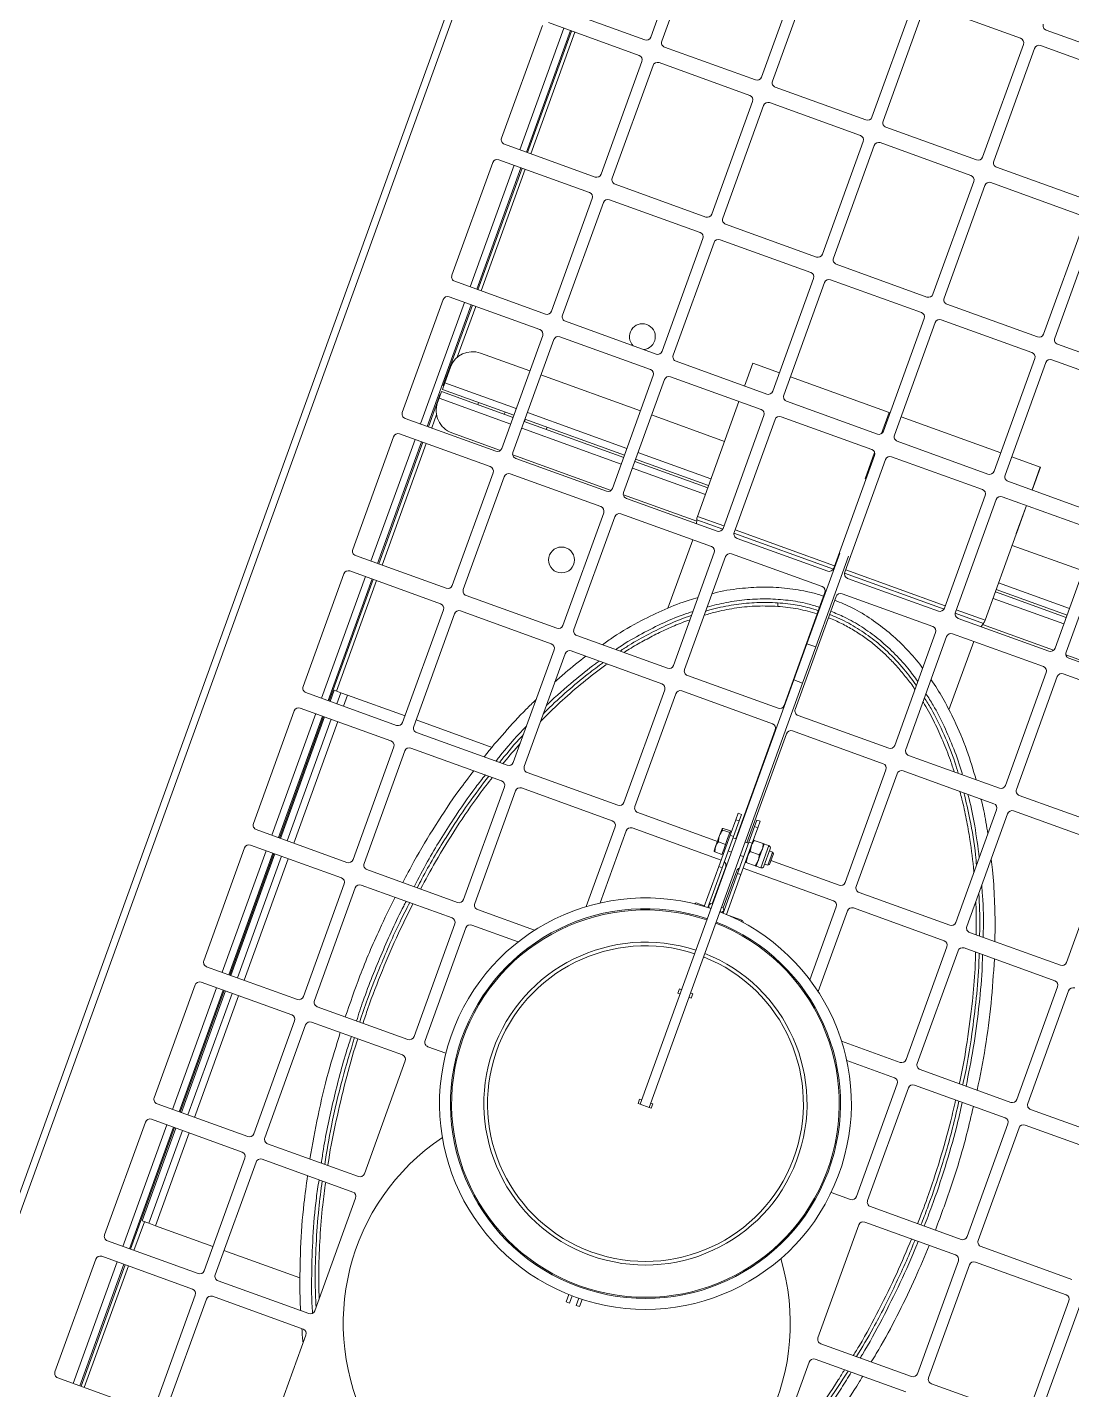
# Model space of a CAD drawing. Header units: metres. Extents: x -17822 to 152406, y -4219 to 19791.
# Drawn here: x 117759.5 to 117803.9, y 5903.7 to 5961.7 of the extents above; entities that cross this region are included whole.
import ezdxf

# ---------------------------------------------------------------- set-up
doc = ezdxf.new("R2010")
doc.units = ezdxf.units.M
doc.header["$LTSCALE"] = 100
doc.header["$MEASUREMENT"] = 0
doc.layers.get('0').update_dxf_attribs({"color": 9, "lineweight": 9})
doc.layers.add('TEKSAN', color=7, linetype='Continuous', lineweight=9)

# ---------------------------------------------------------------- blocks, each defined once
blk = doc.blocks.new('K500H165_üst')
at = {"color": 7, "linetype": 'Continuous', "lineweight": 15}
for p, q in [((107.35, -38.5), (102.25, -38.5)), ((95.15, -39.2), (95.15, -43.3)), ((95.85, -43.3), (95.85, -39.2)), ((101.35, -39.2), (101.35, -43.3)), ((102.05, -43.3), (102.05, -39.2)), ((102.25, -39), (107.35, -39)), ((107.55, -39.2), (107.55, -43.3)), ((76.45, -44.027), (76.45, -48.473)), ((83.65, -44), (88.75, -44)), ((94.95, -43.5), (89.85, -43.5)), ((89.85, -44), (94.95, -44)), ((101.15, -43.5), (96.05, -43.5)), ((96.05, -44), (101.15, -44)), ((107.35, -43.5), (102.25, -43.5)), ((102.25, -44), (107.35, -44)), ((76.55, -44.2), (76.55, -48.3)), ((77.25, -48.3), (77.25, -44.2)), ((82.75, -44.2), (82.75, -48.3)), ((83.45, -48.3), (83.45, -44.2)), ((88.95, -44.2), (88.95, -48.3)), ((89.65, -48.3), (89.65, -44.2)), ((95.15, -44.2), (95.15, -48.3)), ((95.85, -48.3), (95.85, -44.2)), ((101.35, -44.2), (101.35, -48.3)), ((102.05, -48.3), (102.05, -44.2)), ((107.55, -44.2), (107.55, -48.3)), ((108.25, -48.3), (108.25, -44.2)), ((76.35, -48.5), (71.25, -48.5)), ((82.55, -48.5), (77.45, -48.5)), ((88.75, -48.5), (83.65, -48.5)), ((94.95, -48.5), (89.85, -48.5)), ((101.15, -48.5), (96.05, -48.5)), ((107.35, -48.5), (102.25, -48.5)), ((113.55, -48.5), (108.45, -48.5)), ((64.15, -49.2), (64.15, -53.3)), ((64.85, -53.3), (64.85, -49.2)), ((70.35, -49.2), (70.35, -53.3)), ((71.05, -53.3), (71.05, -49.2)), ((71.25, -49), (76.35, -49)), ((72.85, -52.2), (72.85, -49)), ((74.55, -52.2), (74.55, -49)), ((74.85, -49), (74.85, -52.2)), ((74.95, -52.2), (74.95, -49)), ((75.25, -49), (75.25, -52.2)), ((76.45, -49.027), (76.45, -52.241)), ((76.55, -49.2), (76.55, -53.3)), ((77.25, -53.3), (77.25, -49.2)), ((77.45, -49), (82.55, -49)), ((82.75, -49.2), (82.75, -53.3)), ((83.45, -53.3), (83.45, -49.2)), ((83.65, -49), (88.75, -49)), ((88.95, -49.2), (88.95, -53.3)), ((89.65, -53.3), (89.65, -49.2)), ((89.85, -49), (94.95, -49)), ((95.15, -49.2), (95.15, -51.844)), ((95.85, -51.358), (95.85, -49.2)), ((96.05, -49), (101.15, -49)), ((101.35, -49.2), (101.35, -50.075)), ((70.35, -52.2), (69.315, -52.2)), ((69.315, -52.2), (70.35, -52.2)), ((69.315, -52.2), (69.315, -52.2)), ((69.315, -52.209), (69.315, -52.2)), ((70.35, -52.209), (69.315, -52.209)), ((69.315, -52.209), (69.315, -53.5)), ((76.241, -52.2), (71.05, -52.2)), ((71.05, -52.2), (72.315, -52.2)), ((72.315, -52.209), (71.05, -52.209)), ((72.315, -52.2), (72.315, -52.209)), ((76.241, -53.5), (76.241, -52.2)), ((76.55, -52.272), (76.387, -52.222)), ((76.387, -53.497), (76.387, -52.222)), ((80.347, -52.35), (77.25, -52.35)), ((63.95, -53.5), (58.85, -53.5)), ((70.15, -53.5), (65.05, -53.5)), ((76.35, -53.5), (71.25, -53.5)), ((82.55, -53.5), (77.45, -53.5)), ((88.75, -53.5), (83.65, -53.5)), ((93.506, -53.5), (89.85, -53.5)), ((51.75, -54.2), (51.75, -58.3)), ((52.45, -58.3), (52.45, -54.2)), ((57.95, -54.2), (57.95, -58.3)), ((58.65, -58.3), (58.65, -54.2)), ((58.85, -54), (63.95, -54)), ((64.15, -54.2), (64.15, -58.3)), ((64.85, -58.3), (64.85, -54.2)), ((65.05, -54), (70.15, -54)), ((69.315, -54), (69.315, -58.5)), ((70.35, -54.2), (70.35, -58.3)), ((71.05, -58.3), (71.05, -54.2)), ((71.25, -54), (76.35, -54)), ((76.241, -58.5), (76.241, -54)), ((76.387, -58.497), (76.387, -54.003)), ((76.55, -54.2), (76.55, -58.3)), ((77.25, -58.3), (77.25, -54.2)), ((77.45, -54), (82.55, -54)), ((82.75, -54.2), (82.75, -58.3)), ((83.45, -58.3), (83.45, -54.2)), ((83.65, -54), (88.75, -54)), ((88.95, -54.2), (88.95, -57.281)), ((89.65, -58.281), (89.65, -54.2)), ((89.85, -54), (93.154, -54)), ((88.637, -57.281), (88.582, -57.337)), ((88.582, -57.337), (88.582, -57.481)), ((88.767, -57.337), (88.582, -57.337)), ((88.789, -57.281), (88.637, -57.281)), ((89.182, -57.337), (88.767, -57.337)), ((89.127, -57.281), (88.789, -57.281)), ((89.182, -57.337), (89.127, -57.281)), ((89.182, -57.481), (89.182, -57.337)), ((88.382, -57.585), (88.382, -57.791)), ((88.382, -57.585), (89.382, -57.585)), ((88.382, -57.791), (88.632, -57.791)), ((88.382, -58.237), (88.382, -57.836)), ((88.485, -57.481), (89.279, -57.481)), ((88.882, -57.836), (88.632, -57.791)), ((89.132, -57.791), (88.632, -57.791)), ((88.882, -58.237), (88.882, -57.836)), ((89.382, -57.836), (89.132, -57.791)), ((89.382, -57.791), (89.132, -57.791)), ((89.382, -57.791), (89.382, -57.585)), ((89.382, -58.237), (89.382, -57.836)), ((91.757, -57.585), (91.757, -57.791)), ((91.757, -57.585), (91.814, -57.585)), ((91.757, -57.791), (91.788, -57.791)), ((91.795, -57.829), (91.757, -57.836)), ((91.757, -58.122), (91.757, -57.836)), ((57.75, -58.5), (52.65, -58.5)), ((63.95, -58.5), (58.85, -58.5)), ((70.15, -58.5), (65.05, -58.5)), ((76.35, -58.5), (71.25, -58.5)), ((82.55, -58.5), (77.45, -58.5)), ((88.582, -58.5), (83.65, -58.5)), ((87.528, -58.281), (87.528, -58.431)), ((87.821, -58.281), (87.528, -58.281)), ((87.821, -58.431), (87.528, -58.431)), ((87.821, -58.281), (87.821, -58.431)), ((88.528, -58.281), (87.821, -58.281)), ((88.528, -58.431), (87.821, -58.431)), ((88.528, -58.281), (88.528, -58.431)), ((89.943, -58.281), (88.528, -58.281)), ((89.943, -58.431), (88.528, -58.431)), ((88.582, -58.431), (88.582, -58.581)), ((88.882, -58.237), (88.632, -58.281)), ((89.382, -58.237), (89.132, -58.281)), ((89.182, -58.581), (89.182, -58.431)), ((91.532, -58.5), (89.85, -58.5)), ((89.943, -58.281), (89.943, -58.431)), ((91.746, -58.281), (89.943, -58.281)), ((91.739, -58.431), (89.943, -58.431)), ((91.532, -58.499), (91.629, -58.441)), ((91.532, -58.499), (91.532, -58.581)), ((91.607, -58.441), (91.578, -58.458)), ((91.629, -58.441), (91.607, -58.441)), ((91.739, -58.441), (91.629, -58.441)), ((91.726, -58.499), (91.726, -58.581)), ((95.602, -58.481), (95.402, -58.481)), ((95.402, -58.481), (95.402, -58.581)), ((95.602, -58.581), (95.602, -58.481)), ((100.382, -58.481), (100.382, -58.581)), ((100.582, -58.481), (100.382, -58.481)), ((100.582, -58.581), (100.582, -58.481)), ((109.227, -58.481), (109.557, -58.481)), ((109.557, -58.481), (109.557, -58.631)), ((52.65, -59), (57.75, -59)), ((58.85, -59), (63.95, -59)), ((65.05, -59), (70.15, -59)), ((69.315, -59), (69.315, -59.04)), ((69.315, -59.04), (69.315, -63.5)), ((70.27, -59.04), (69.315, -59.04)), ((72.315, -59.04), (71.13, -59.04)), ((71.25, -59), (76.35, -59)), ((72.315, -59), (72.315, -59.04)), ((79.755, -58.581), (75.655, -58.581)), ((79.755, -58.981), (75.655, -58.981)), ((76.241, -63.5), (76.241, -59)), ((76.387, -63.497), (76.387, -59.003)), ((77.45, -59), (82.55, -59)), ((79.755, -58.581), (79.755, -58.981)), ((81.394, -58.581), (79.755, -58.581)), ((81.394, -58.981), (79.755, -58.981)), ((81.394, -58.581), (81.394, -58.981)), ((100.582, -58.581), (81.394, -58.581)), ((100.582, -58.981), (81.394, -58.981)), ((83.65, -59), (88.582, -59)), ((88.582, -58.981), (88.582, -59.131)), ((89.182, -59.131), (89.182, -58.981)), ((89.85, -59), (91.532, -59)), ((91.532, -58.981), (91.532, -59.063)), ((91.532, -59.063), (91.629, -59.121)), ((91.578, -59.105), (91.607, -59.121)), ((91.726, -58.981), (91.726, -59.063)), ((95.402, -58.981), (95.402, -59.081)), ((95.402, -59.081), (95.602, -59.081)), ((95.602, -59.081), (95.602, -58.981)), ((100.382, -58.981), (100.382, -59.081)), ((100.382, -59.081), (100.582, -59.081)), ((100.582, -58.581), (100.582, -58.981)), ((100.582, -59.081), (100.582, -58.981)), ((109.557, -59.081), (109.227, -59.081)), ((109.557, -58.631), (109.231, -58.631)), ((109.231, -58.931), (109.557, -58.931)), ((109.557, -58.931), (109.557, -59.081)), ((52.45, -63.3), (52.45, -59.2)), ((57.95, -59.2), (57.95, -63.3)), ((58.65, -63.3), (58.65, -59.2)), ((64.15, -59.2), (64.15, -63.3)), ((64.85, -63.3), (64.85, -59.2)), ((70.35, -59.2), (70.35, -63.3)), ((71.05, -63.3), (71.05, -59.2)), ((76.55, -59.2), (76.55, -63.3)), ((77.25, -63.3), (77.25, -59.2)), ((82.75, -59.2), (82.75, -63.3)), ((83.45, -63.3), (83.45, -59.2)), ((87.528, -59.131), (87.528, -59.281)), ((87.821, -59.131), (87.528, -59.131)), ((87.821, -59.281), (87.528, -59.281)), ((87.821, -59.131), (87.821, -59.281)), ((88.528, -59.131), (87.821, -59.131)), ((88.528, -59.281), (87.821, -59.281)), ((88.348, -59.331), (88.348, -59.652)), ((88.348, -59.331), (88.386, -59.331)), ((88.382, -59.281), (88.382, -59.331)), ((88.386, -59.331), (88.424, -59.331)), ((88.424, -59.652), (88.386, -59.696)), ((88.424, -59.331), (88.424, -59.652)), ((88.424, -59.331), (88.691, -59.331)), ((88.528, -59.131), (88.528, -59.281)), ((89.943, -59.131), (88.528, -59.131)), ((89.943, -59.281), (88.528, -59.281)), ((88.691, -59.331), (88.958, -59.331)), ((88.958, -59.331), (88.958, -59.652)), ((88.958, -59.331), (89.187, -59.331)), ((89.187, -59.331), (89.416, -59.331)), ((89.416, -59.652), (89.187, -59.696)), ((89.382, -59.331), (89.382, -59.281)), ((89.416, -59.331), (89.416, -59.652)), ((89.65, -63.3), (89.65, -59.281)), ((89.943, -59.131), (89.943, -59.281)), ((91.739, -59.131), (89.943, -59.131)), ((91.746, -59.281), (89.943, -59.281)), ((91.607, -59.121), (91.629, -59.121)), ((91.629, -59.121), (91.739, -59.121)), ((91.723, -59.331), (91.723, -59.652)), ((91.723, -59.331), (91.749, -59.331)), ((88.691, -59.696), (88.386, -59.696)), ((88.691, -59.696), (89.187, -59.696)), ((88.95, -59.696), (88.95, -63.3)), ((89.187, -59.696), (89.382, -59.696)), ((91.78, -59.696), (91.761, -59.696)), ((57.75, -63.5), (52.65, -63.5)), ((63.95, -63.5), (58.85, -63.5)), ((70.15, -63.5), (65.05, -63.5)), ((76.35, -63.5), (71.25, -63.5)), ((82.55, -63.5), (77.45, -63.5)), ((88.75, -63.5), (83.65, -63.5)), ((93.113, -63.5), (89.85, -63.5)), ((52.65, -64), (57.75, -64)), ((57.95, -64.2), (57.95, -68.3)), ((58.65, -68.3), (58.65, -64.2)), ((58.85, -64), (63.95, -64)), ((64.15, -64.2), (64.15, -68.3)), ((64.85, -68.3), (64.85, -64.2)), ((65.05, -64), (70.15, -64)), ((69.315, -64), (69.315, -65.2)), ((70.35, -64.2), (70.35, -68.3)), ((71.05, -68.3), (71.05, -64.2)), ((71.25, -64), (76.35, -64)), ((76.241, -65.2), (76.241, -64)), ((76.387, -65.178), (76.387, -64.003)), ((76.55, -64.2), (76.55, -68.3)), ((77.25, -68.3), (77.25, -64.2)), ((77.45, -64), (82.55, -64)), ((82.75, -64.2), (82.75, -68.3)), ((83.45, -68.3), (83.45, -64.2)), ((83.65, -64), (88.75, -64)), ((88.95, -64.2), (88.95, -68.3)), ((89.65, -68.3), (89.65, -64.2)), ((89.85, -64), (93.459, -64)), ((69.315, -65.2), (70.35, -65.2)), ((71.05, -65.2), (76.241, -65.2)), ((72.85, -68.5), (72.85, -65.2)), ((74.55, -68.5), (74.55, -65.2)), ((74.85, -65.2), (74.85, -68.5)), ((74.95, -68.5), (74.95, -65.2)), ((75.25, -65.2), (75.25, -68.5)), ((76.387, -65.178), (76.55, -65.128)), ((76.45, -65.159), (76.45, -68.473)), ((77.25, -65.05), (80.343, -65.05)), ((95.15, -65.719), (95.15, -68.3)), ((95.85, -68.3), (95.85, -66.205)), ((101.35, -67.488), (101.35, -68.3)), ((57.75, -68.5), (52.65, -68.5)), ((63.95, -68.5), (58.85, -68.5)), ((70.15, -68.5), (65.05, -68.5)), ((76.35, -68.5), (71.25, -68.5)), ((82.55, -68.5), (77.45, -68.5)), ((88.75, -68.5), (83.65, -68.5)), ((94.95, -68.5), (89.85, -68.5)), ((101.15, -68.5), (96.05, -68.5)), ((52.65, -69), (57.75, -69)), ((57.95, -69.2), (57.95, -73.3)), ((58.65, -73.3), (58.65, -69.2)), ((58.85, -69), (63.95, -69)), ((64.15, -69.2), (64.15, -73.3)), ((64.85, -73.3), (64.85, -69.2)), ((65.05, -69), (70.15, -69)), ((70.35, -69.2), (70.35, -73.3)), ((71.05, -73.3), (71.05, -69.2)), ((71.25, -69), (76.35, -69)), ((72.85, -73.5), (72.85, -69)), ((74.55, -73.5), (74.55, -69)), ((74.85, -69), (74.85, -73.5)), ((74.95, -73.5), (74.95, -69)), ((75.25, -69), (75.25, -73.5)), ((76.45, -69.027), (76.45, -73.473)), ((76.55, -69.2), (76.55, -73.3)), ((77.25, -73.3), (77.25, -69.2)), ((77.45, -69), (82.55, -69)), ((82.75, -69.2), (82.75, -73.3)), ((83.45, -73.3), (83.45, -69.2)), ((83.65, -69), (88.75, -69)), ((88.95, -69.2), (88.95, -73.3)), ((89.65, -73.3), (89.65, -69.2)), ((89.85, -69), (94.95, -69)), ((95.15, -69.2), (95.15, -73.3)), ((95.85, -73.3), (95.85, -69.2)), ((96.05, -69), (101.15, -69)), ((101.35, -69.2), (101.35, -73.3)), ((102.05, -73.3), (102.05, -69.2)), ((102.25, -69), (107.35, -69)), ((107.55, -69.2), (107.55, -73.3)), ((108.25, -73.3), (108.25, -69.2)), ((108.45, -69), (113.55, -69)), ((113.75, -69.2), (113.75, -73.3)), ((114.45, -73.3), (114.45, -69.2)), ((114.65, -69), (119.75, -69)), ((88.45, -73.5), (88.45, -70.061)), ((112.45, -70.069), (112.45, -73.5)), ((74.85, -72.5), (74.95, -72.5)), ((57.75, -73.5), (52.65, -73.5)), ((63.95, -73.5), (58.85, -73.5)), ((70.15, -73.5), (65.05, -73.5)), ((76.35, -73.5), (71.25, -73.5)), ((74.95, -73.49), (74.85, -73.49)), ((82.55, -73.5), (77.45, -73.5)), ((88.75, -73.5), (83.65, -73.5)), ((94.95, -73.5), (89.85, -73.5)), ((101.15, -73.5), (96.05, -73.5)), ((107.35, -73.5), (102.25, -73.5)), ((113.55, -73.5), (108.45, -73.5)), ((119.75, -73.5), (114.65, -73.5)), ((52.65, -74), (57.75, -74)), ((58.85, -74), (63.95, -74)), ((65.05, -74), (70.15, -74)), ((71.25, -74), (76.35, -74)), ((72.85, -76.232), (72.85, -74)), ((74.55, -77.232), (74.55, -74)), ((74.85, -74), (74.85, -77.232)), ((74.95, -77.232), (74.95, -74)), ((75.25, -74), (75.25, -77.232)), ((76.45, -74.027), (76.45, -76.232)), ((77.45, -74), (82.55, -74)), ((83.65, -74), (88.75, -74)), ((88.45, -76.6), (88.45, -74)), ((89.85, -74), (94.95, -74)), ((96.05, -74), (101.15, -74)), ((102.25, -74), (107.35, -74)), ((108.45, -74), (113.55, -74)), ((112.45, -74), (112.45, -76.6)), ((114.65, -74), (119.75, -74)), ((57.95, -74.2), (57.95, -78.3)), ((58.65, -78.3), (58.65, -74.2)), ((64.15, -74.2), (64.15, -78.3)), ((64.85, -78.3), (64.85, -74.2)), ((70.35, -74.2), (70.35, -78.3)), ((71.05, -78.3), (71.05, -74.2)), ((74.95, -74.408), (74.85, -74.4)), ((76.55, -74.2), (76.55, -78.3)), ((77.25, -78.3), (77.25, -74.2)), ((82.75, -74.2), (82.75, -78.3)), ((83.45, -78.3), (83.45, -74.2)), ((88.95, -74.2), (88.95, -78.3)), ((89.65, -78.3), (89.65, -74.2)), ((95.15, -74.2), (95.15, -78.3)), ((95.85, -78.3), (95.85, -74.2)), ((101.35, -74.2), (101.35, -78.3)), ((102.05, -78.3), (102.05, -74.2)), ((107.55, -74.2), (107.55, -78.3)), ((108.25, -78.3), (108.25, -74.2)), ((113.75, -74.2), (113.75, -78.3)), ((114.45, -78.3), (114.45, -74.2)), ((119.95, -74.2), (119.95, -78.3)), ((74.85, -75.6), (74.95, -75.592)), ((88.45, -76.9), (88.45, -76.6)), ((88.45, -76.6), (88.95, -76.6)), ((88.95, -76.9), (88.45, -76.9)), ((88.45, -76.9), (88.45, -77.2)), ((89.65, -76.6), (95.15, -76.6)), ((95.15, -76.9), (89.65, -76.9)), ((95.85, -76.6), (101.35, -76.6)), ((101.35, -76.9), (95.85, -76.9)), ((102.05, -76.6), (107.55, -76.6)), ((107.55, -76.9), (102.05, -76.9)), ((108.25, -76.6), (112.45, -76.6)), ((112.45, -76.9), (108.25, -76.9)), ((112.45, -76.9), (112.45, -76.6)), ((112.45, -76.9), (112.45, -77.2)), ((64.15, -77.1), (58.65, -77.1)), ((58.65, -77.25), (64.15, -77.25)), ((58.65, -77.3), (64.15, -77.3)), ((64.15, -77.6), (58.65, -77.6)), ((70.35, -77.1), (64.85, -77.1)), ((64.85, -77.25), (70.35, -77.25)), ((64.85, -77.3), (70.35, -77.3)), ((70.35, -77.6), (64.85, -77.6)), ((73.353, -77.1), (71.05, -77.1)), ((71.05, -77.25), (74.682, -77.25)), ((71.05, -77.3), (76.55, -77.3)), ((76.55, -77.6), (71.05, -77.6)), ((74.55, -77.232), (73.85, -77.232)), ((74.85, -77.232), (74.55, -77.232)), ((74.682, -77.25), (74.682, -77.3)), ((75.25, -77.232), (74.95, -77.232)), ((75.118, -77.3), (75.118, -77.25)), ((75.118, -77.25), (76.55, -77.25)), ((75.45, -77.232), (75.25, -77.232)), ((76.55, -77.1), (75.947, -77.1)), ((82.75, -77.1), (77.25, -77.1)), ((77.25, -77.25), (82.75, -77.25)), ((77.25, -77.3), (82.75, -77.3)), ((82.75, -77.6), (77.25, -77.6)), ((88.45, -77.1), (83.45, -77.1)), ((83.45, -77.25), (88.95, -77.25)), ((83.45, -77.3), (88.95, -77.3)), ((88.95, -77.6), (83.45, -77.6)), ((88.45, -77.2), (88.95, -77.2)), ((89.65, -77.2), (95.15, -77.2)), ((89.65, -77.25), (95.15, -77.25)), ((89.65, -77.3), (95.15, -77.3)), ((95.15, -77.6), (89.65, -77.6)), ((95.85, -77.2), (101.35, -77.2)), ((95.85, -77.25), (101.35, -77.25)), ((95.85, -77.3), (101.35, -77.3)), ((101.35, -77.6), (95.85, -77.6)), ((102.05, -77.2), (107.55, -77.2)), ((102.05, -77.25), (107.55, -77.25)), ((102.05, -77.3), (107.55, -77.3)), ((107.55, -77.6), (102.05, -77.6)), ((108.25, -77.2), (112.45, -77.2)), ((108.25, -77.25), (113.75, -77.25)), ((108.25, -77.3), (113.75, -77.3)), ((113.75, -77.6), (108.25, -77.6)), ((113.75, -77.1), (112.45, -77.1)), ((119.95, -77.1), (114.45, -77.1)), ((114.45, -77.25), (119.95, -77.25)), ((114.45, -77.3), (119.95, -77.3)), ((119.95, -77.6), (114.45, -77.6)), ((63.95, -78.5), (58.85, -78.5)), ((70.15, -78.5), (65.05, -78.5)), ((76.35, -78.5), (71.25, -78.5)), ((82.55, -78.5), (77.45, -78.5)), ((88.75, -78.5), (83.65, -78.5)), ((94.95, -78.5), (89.85, -78.5)), ((101.15, -78.5), (96.05, -78.5)), ((107.35, -78.5), (102.25, -78.5)), ((113.55, -78.5), (108.45, -78.5)), ((119.75, -78.5), (114.65, -78.5)), ((149.95, -82.2), (44.55, -82.2)), ((150.082, -82.5), (44.418, -82.5))]:
    blk.add_line(p, q, dxfattribs=at)
at = {"color": 7, "linetype": 'Continuous', "lineweight": 15, "flags": 128}
blk.add_lwpolyline([(78.682, -60.689), (78.654, -60.697), (78.626, -60.704), (78.602, -60.711), (78.58, -60.718), (78.562, -60.723), (78.548, -60.727), (78.54, -60.729), (78.537, -60.73)], dxfattribs=at)
at = {"color": 7, "linetype": 'Continuous', "lineweight": 15}
blk.add_circle((79.95, -70), 0.55, dxfattribs=at)
for centre, radius, start, end in [((102.25, -39.2), 0.2, 90, 180), ((89.85, -43.3), 0.2, 180, 270), ((94.95, -43.3), 0.2, 270, 0), ((96.05, -43.3), 0.2, 180, 270), ((101.15, -43.3), 0.2, 270, 0), ((102.25, -43.3), 0.2, 180, 270), ((107.35, -43.3), 0.2, 270, 0), ((88.75, -44.2), 0.2, 0, 90), ((89.85, -44.2), 0.2, 90, 180), ((94.95, -44.2), 0.2, 0, 90), ((96.05, -44.2), 0.2, 90, 180), ((101.15, -44.2), 0.2, 0, 90), ((102.25, -44.2), 0.2, 90, 180), ((107.35, -44.2), 0.2, 0, 90), ((76.35, -48.3), 0.2, 270, 0), ((77.45, -48.3), 0.2, 180, 270), ((82.55, -48.3), 0.2, 270, 0), ((83.65, -48.3), 0.2, 180, 270), ((88.75, -48.3), 0.2, 270, 0), ((89.85, -48.3), 0.2, 180, 270), ((94.95, -48.3), 0.2, 270, 0), ((96.05, -48.3), 0.2, 180, 270), ((101.15, -48.3), 0.2, 270, 0), ((102.25, -48.3), 0.2, 180, 270), ((107.35, -48.3), 0.2, 270, 0), ((108.45, -48.3), 0.2, 180, 270), ((76.35, -49.2), 0.2, 0, 90), ((77.45, -49.2), 0.2, 90, 180), ((82.55, -49.2), 0.2, 0, 90), ((83.65, -49.2), 0.2, 90, 180), ((88.75, -49.2), 0.2, 0, 90), ((89.85, -49.2), 0.2, 90, 180), ((94.95, -49.2), 0.2, 0, 90), ((96.05, -49.2), 0.2, 90, 180), ((101.15, -49.2), 0.2, 0, 90), ((110.4, -58.75), 9.5, 233.69495, 126.66828), ((100.482, -58.781), 8.75, 181.30973, 178.69027), ((100.482, -58.781), 8.288, 0, 178.61723), ((100.482, -58.781), 8.237, 0, 178.60861), ((100.482, -58.781), 6.866, 0, 178.33082), ((100.482, -58.781), 6.712, 181.70747, 178.29253), ((76.241, -52.7), 0.5, 72.992, 90), ((63.95, -53.3), 0.2, 270, 0), ((65.05, -53.3), 0.2, 180, 270), ((70.15, -53.3), 0.2, 270, 0), ((71.25, -53.3), 0.2, 180, 270), ((76.35, -53.3), 0.2, 270, 0), ((77.45, -53.3), 0.2, 180, 270), ((82.55, -53.3), 0.2, 270, 0), ((83.65, -53.3), 0.2, 180, 270), ((88.75, -53.3), 0.2, 270, 0), ((89.85, -53.3), 0.2, 180, 270), ((63.95, -54.2), 0.2, 0, 90), ((65.05, -54.2), 0.2, 90, 180), ((70.15, -54.2), 0.2, 0, 90), ((71.25, -54.2), 0.2, 90, 180), ((76.35, -54.2), 0.2, 0, 90), ((77.45, -54.2), 0.2, 90, 180), ((82.55, -54.2), 0.2, 0, 90), ((83.65, -54.2), 0.2, 90, 180), ((88.75, -54.2), 0.2, 0, 90), ((89.85, -54.2), 0.2, 90, 180), ((88.485, -57.585), 0.103, 90, 180), ((89.279, -57.585), 0.103, 0, 90), ((91.86, -57.585), 0.103, 107.95302, 180), ((51.55, -58.3), 0.2, 270, 0), ((52.65, -58.3), 0.2, 180, 270), ((57.75, -58.3), 0.2, 270, 0), ((58.85, -58.3), 0.2, 180, 270), ((63.95, -58.3), 0.2, 270, 0), ((65.05, -58.3), 0.2, 180, 270), ((70.15, -58.3), 0.2, 270, 0), ((71.25, -58.3), 0.2, 180, 270), ((76.35, -58.3), 0.2, 270, 0), ((77.45, -58.3), 0.2, 180, 270), ((82.55, -58.3), 0.2, 270, 0), ((83.65, -58.3), 0.2, 180, 270), ((89.85, -58.3), 0.2, 221.08609, 270), ((52.65, -59.2), 0.2, 90, 180), ((57.75, -59.2), 0.2, 0, 90), ((58.85, -59.2), 0.2, 90, 180), ((63.95, -59.2), 0.2, 0, 90), ((65.05, -59.2), 0.2, 90, 180), ((70.15, -59.2), 0.2, 0, 90), ((71.25, -59.2), 0.2, 90, 180), ((76.35, -59.2), 0.2, 0, 90), ((77.45, -59.2), 0.2, 90, 180), ((82.55, -59.2), 0.2, 0, 90), ((83.65, -59.2), 0.2, 90, 180), ((89.85, -59.2), 0.2, 90, 159.95197), ((100.482, -58.781), 8.288, 181.38277, 0), ((100.482, -58.781), 8.237, 181.39139, 0), ((100.482, -58.781), 6.866, 181.66918, 0), ((57.75, -63.3), 0.2, 270, 0), ((58.85, -63.3), 0.2, 180, 270), ((63.95, -63.3), 0.2, 270, 0), ((65.05, -63.3), 0.2, 180, 270), ((70.15, -63.3), 0.2, 270, 0), ((71.25, -63.3), 0.2, 180, 270), ((76.35, -63.3), 0.2, 270, 0), ((77.45, -63.3), 0.2, 180, 270), ((82.55, -63.3), 0.2, 270, 0), ((83.65, -63.3), 0.2, 180, 270), ((88.75, -63.3), 0.2, 270, 0), ((89.85, -63.3), 0.2, 180, 270), ((57.75, -64.2), 0.2, 0, 90), ((58.85, -64.2), 0.2, 90, 180), ((63.95, -64.2), 0.2, 0, 90), ((65.05, -64.2), 0.2, 90, 180), ((70.15, -64.2), 0.2, 0, 90), ((71.25, -64.2), 0.2, 90, 180), ((76.35, -64.2), 0.2, 0, 90), ((77.45, -64.2), 0.2, 90, 180), ((82.55, -64.2), 0.2, 0, 90), ((83.65, -64.2), 0.2, 90, 180), ((88.75, -64.2), 0.2, 0, 90), ((89.85, -64.2), 0.2, 90, 180), ((76.241, -64.7), 0.5, 270, 287.008), ((57.75, -68.3), 0.2, 270, 0), ((58.85, -68.3), 0.2, 180, 270), ((63.95, -68.3), 0.2, 270, 0), ((65.05, -68.3), 0.2, 180, 270), ((70.15, -68.3), 0.2, 270, 0), ((71.25, -68.3), 0.2, 180, 270), ((76.35, -68.3), 0.2, 270, 0), ((77.45, -68.3), 0.2, 180, 270), ((82.55, -68.3), 0.2, 270, 0), ((83.65, -68.3), 0.2, 180, 270), ((88.75, -68.3), 0.2, 270, 0), ((89.85, -68.3), 0.2, 180, 270), ((94.95, -68.3), 0.2, 270, 0), ((96.05, -68.3), 0.2, 180, 270), ((101.15, -68.3), 0.2, 270, 0), ((57.75, -69.2), 0.2, 0, 90), ((58.85, -69.2), 0.2, 90, 180), ((63.95, -69.2), 0.2, 0, 90), ((65.05, -69.2), 0.2, 90, 180), ((69.85, -70), 0.55, 24.61998, 180), ((70.15, -69.2), 0.2, 0, 90), ((71.25, -69.2), 0.2, 90, 180), ((76.35, -69.2), 0.2, 0, 90), ((77.45, -69.2), 0.2, 90, 180), ((82.55, -69.2), 0.2, 0, 90), ((83.65, -69.2), 0.2, 90, 180), ((88.75, -69.2), 0.2, 0, 90), ((89.85, -69.2), 0.2, 90, 180), ((94.95, -69.2), 0.2, 0, 90), ((96.05, -69.2), 0.2, 90, 180), ((101.15, -69.2), 0.2, 0, 90), ((102.25, -69.2), 0.2, 90, 180), ((107.35, -69.2), 0.2, 0, 90), ((108.45, -69.2), 0.2, 90, 180), ((113.55, -69.2), 0.2, 0, 90), ((114.65, -69.2), 0.2, 90, 180), ((69.85, -70), 0.55, 180, 335.38002), ((57.75, -73.3), 0.2, 270, 0), ((58.85, -73.3), 0.2, 180, 270), ((63.95, -73.3), 0.2, 270, 0), ((65.05, -73.3), 0.2, 180, 270), ((70.15, -73.3), 0.2, 270, 0), ((71.25, -73.3), 0.2, 180, 270), ((76.35, -73.3), 0.2, 270, 0), ((77.45, -73.3), 0.2, 180, 270), ((82.55, -73.3), 0.2, 270, 0), ((83.65, -73.3), 0.2, 180, 270), ((88.75, -73.3), 0.2, 270, 0), ((89.85, -73.3), 0.2, 180, 270), ((94.95, -73.3), 0.2, 270, 0), ((96.05, -73.3), 0.2, 180, 270), ((101.15, -73.3), 0.2, 270, 0), ((102.25, -73.3), 0.2, 180, 270), ((107.35, -73.3), 0.2, 270, 0), ((108.45, -73.3), 0.2, 180, 270), ((113.55, -73.3), 0.2, 270, 0), ((114.65, -73.3), 0.2, 180, 270), ((57.75, -74.2), 0.2, 0, 90), ((58.85, -74.2), 0.2, 90, 180), ((63.95, -74.2), 0.2, 0, 90), ((65.05, -74.2), 0.2, 90, 180), ((70.15, -74.2), 0.2, 0, 90), ((71.25, -74.2), 0.2, 90, 180), ((76.35, -74.2), 0.2, 0, 90), ((77.45, -74.2), 0.2, 90, 180), ((82.55, -74.2), 0.2, 0, 90), ((83.65, -74.2), 0.2, 90, 180), ((88.75, -74.2), 0.2, 0, 90), ((89.85, -74.2), 0.2, 90, 180), ((94.95, -74.2), 0.2, 0, 90), ((96.05, -74.2), 0.2, 90, 180), ((101.15, -74.2), 0.2, 0, 90), ((102.25, -74.2), 0.2, 90, 180), ((107.35, -74.2), 0.2, 0, 90), ((108.45, -74.2), 0.2, 90, 180), ((113.55, -74.2), 0.2, 0, 90), ((114.65, -74.2), 0.2, 90, 180), ((73.85, -76.232), 1, 180, 270), ((75.45, -76.232), 1, 270, 0), ((63.95, -78.3), 0.2, 270, 0), ((65.05, -78.3), 0.2, 180, 270), ((70.15, -78.3), 0.2, 270, 0), ((71.25, -78.3), 0.2, 180, 270), ((76.35, -78.3), 0.2, 270, 0), ((77.45, -78.3), 0.2, 180, 270), ((82.55, -78.3), 0.2, 270, 0), ((83.65, -78.3), 0.2, 180, 270), ((88.75, -78.3), 0.2, 270, 0), ((89.85, -78.3), 0.2, 180, 270), ((94.95, -78.3), 0.2, 270, 0), ((96.05, -78.3), 0.2, 180, 270), ((101.15, -78.3), 0.2, 270, 0), ((102.25, -78.3), 0.2, 180, 270), ((107.35, -78.3), 0.2, 270, 0), ((108.45, -78.3), 0.2, 180, 270), ((113.55, -78.3), 0.2, 270, 0), ((114.65, -78.3), 0.2, 180, 270), ((119.75, -78.3), 0.2, 270, 0)]:
    blk.add_arc(centre, radius, start, end, dxfattribs=at)
for points, knots in [([(89.65, -46.929), (90.255, -46.752), (91.467, -46.398), (93.305, -45.996), (94.54, -45.807), (95.15, -45.714)], [0, 0, 0, 0, 0.335433, 0.671605, 1, 1, 1, 1]), ([(95.85, -45.633), (96.258, -45.584), (97.38, -45.45), (99.216, -45.347), (100.643, -45.356), (101.35, -45.361)], [0, 0, 0, 0, 0.22368, 0.614918, 1, 1, 1, 1]), ([(102.05, -45.395), (102.547, -45.416), (103.581, -45.458), (105.144, -45.626), (106.483, -45.806), (107.28, -45.965), (107.55, -46.019)], [0, 0, 0, 0, 0.269059, 0.560011, 0.850951, 1, 1, 1, 1]), ([(89.65, -47.464), (89.859, -47.395), (90.591, -47.153), (91.884, -46.823), (93.508, -46.469), (94.607, -46.302), (95.15, -46.219)], [0, 0, 0, 0, 0.116913, 0.409524, 0.7083, 1, 1, 1, 1]), ([(95.85, -46.135), (96.214, -46.09), (97.158, -45.974), (98.694, -45.881), (100.164, -45.835), (101.05, -45.862), (101.35, -45.87)], [0, 0, 0, 0, 0.199733, 0.517651, 0.836676, 1, 1, 1, 1]), ([(101.35, -46.018), (101.094, -46.011), (100.328, -45.988), (98.882, -46.023), (97.302, -46.107), (96.238, -46.241), (95.85, -46.291)], [0, 0, 0, 0, 0.139629, 0.416657, 0.787059, 1, 1, 1, 1]), ([(95.85, -46.438), (96.152, -46.399), (97.025, -46.288), (98.474, -46.192), (100.006, -46.137), (100.964, -46.16), (101.35, -46.169)], [0, 0, 0, 0, 0.165759, 0.478787, 0.789847, 1, 1, 1, 1]), ([(102.05, -45.886), (102.103, -45.887), (102.739, -45.901), (103.952, -45.999), (105.676, -46.197), (106.874, -46.376), (107.492, -46.508), (107.55, -46.521)], [0, 0, 0, 0, 0.02851, 0.344719, 0.658064, 0.967809, 1, 1, 1, 1]), ([(107.55, -46.683), (107.092, -46.594), (105.965, -46.376), (104.147, -46.168), (102.769, -46.051), (102.069, -46.035), (102.05, -46.034)], [0, 0, 0, 0, 0.252225, 0.621079, 0.989671, 1, 1, 1, 1]), ([(102.05, -46.186), (102.58, -46.213), (103.682, -46.269), (105.352, -46.458), (106.658, -46.643), (107.386, -46.797), (107.55, -46.832)], [0, 0, 0, 0, 0.286889, 0.597042, 0.909539, 1, 1, 1, 1]), ([(108.25, -46.154), (108.334, -46.17), (109.006, -46.297), (110.248, -46.621), (111.82, -47.101), (112.987, -47.516), (113.574, -47.768), (113.75, -47.844)], [0, 0, 0, 0, 0.044377, 0.355971, 0.667296, 0.900267, 1, 1, 1, 1]), ([(95.15, -46.373), (95.095, -46.379), (94.365, -46.464), (93.141, -46.699), (91.485, -47.076), (90.376, -47.372), (89.772, -47.577), (89.65, -47.618)], [0, 0, 0, 0, 0.029153, 0.390717, 0.661172, 0.931612, 1, 1, 1, 1]), ([(89.65, -47.776), (89.875, -47.703), (90.538, -47.485), (91.773, -47.157), (93.351, -46.813), (94.518, -46.598), (95.12, -46.526), (95.15, -46.522)], [0, 0, 0, 0, 0.125648, 0.370765, 0.677943, 0.983988, 1, 1, 1, 1]), ([(108.25, -46.67), (108.509, -46.724), (109.307, -46.888), (110.614, -47.244), (112.144, -47.743), (113.182, -48.121), (113.695, -48.357), (113.735, -48.375)], [0, 0, 0, 0, 0.13782, 0.424999, 0.705334, 0.977434, 1, 1, 1, 1]), ([(113.602, -48.49), (113.455, -48.425), (112.781, -48.122), (111.534, -47.692), (109.897, -47.19), (108.792, -46.938), (108.25, -46.815)], [0, 0, 0, 0, 0.08583, 0.394764, 0.703388, 1, 1, 1, 1]), ([(85.702, -48.5), (85.837, -48.431), (86.348, -48.171), (87.264, -47.782), (88.213, -47.406), (88.782, -47.219), (88.95, -47.163)], [0, 0, 0, 0, 0.129433, 0.489144, 0.84908, 1, 1, 1, 1]), ([(108.25, -46.976), (108.416, -47.009), (109.145, -47.155), (110.418, -47.5), (111.878, -47.969), (112.823, -48.312), (113.218, -48.483), (113.258, -48.5)], [0, 0, 0, 0, 0.096977, 0.425248, 0.753748, 0.974976, 1, 1, 1, 1]), ([(86.89, -48.5), (87.021, -48.44), (87.626, -48.161), (88.315, -47.894), (88.881, -47.712), (88.95, -47.69)], [0, 0, 0, 0, 0.195084, 0.902029, 1, 1, 1, 1]), ([(88.95, -47.852), (88.822, -47.894), (88.246, -48.082), (87.687, -48.317), (87.253, -48.5)], [0, 0, 0, 0, 0.222105, 1, 1, 1, 1]), ([(87.641, -48.5), (87.667, -48.489), (88.095, -48.301), (88.536, -48.148), (88.95, -48.004)], [0, 0, 0, 0, 0.061436, 1, 1, 1, 1]), ([(83.45, -49.777), (83.591, -49.682), (84.007, -49.401), (84.448, -49.16), (84.74, -49)], [0, 0, 0, 0, 0.338257, 1, 1, 1, 1]), ([(86.165, -49), (86.03, -49.062), (85.432, -49.337), (84.519, -49.847), (83.772, -50.338), (83.45, -50.549)], [0, 0, 0, 0, 0.142369, 0.631013, 1, 1, 1, 1]), ([(83.45, -50.371), (83.505, -50.331), (83.88, -50.066), (84.662, -49.597), (85.409, -49.208), (85.809, -49)], [0, 0, 0, 0, 0.074649, 0.504354, 1, 1, 1, 1]), ([(83.45, -50.734), (83.544, -50.667), (83.872, -50.435), (84.464, -50.068), (85.367, -49.554), (86.047, -49.195), (86.481, -49.006), (86.494, -49)], [0, 0, 0, 0, 0.09882, 0.343728, 0.594808, 0.988091, 1, 1, 1, 1]), ([(79.399, -53.5), (79.42, -53.469), (79.614, -53.179), (80.038, -52.674), (80.773, -51.872), (81.67, -51.047), (82.398, -50.507), (82.75, -50.246)], [0, 0, 0, 0, 0.023953, 0.222708, 0.420843, 0.719432, 1, 1, 1, 1]), ([(80.03, -53.5), (80.146, -53.348), (80.467, -52.928), (81.072, -52.288), (81.844, -51.576), (82.412, -51.101), (82.73, -50.878), (82.75, -50.864)], [0, 0, 0, 0, 0.151217, 0.417232, 0.693441, 0.980569, 1, 1, 1, 1]), ([(82.75, -51.062), (82.618, -51.158), (82.149, -51.501), (81.407, -52.171), (80.692, -52.89), (80.33, -53.36), (80.222, -53.5)], [0, 0, 0, 0, 0.138632, 0.49494, 0.849987, 1, 1, 1, 1]), ([(80.404, -53.5), (80.429, -53.467), (80.632, -53.198), (81.057, -52.741), (81.678, -52.127), (82.243, -51.631), (82.613, -51.348), (82.75, -51.244)], [0, 0, 0, 0, 0.038166, 0.30991, 0.571586, 0.841735, 1, 1, 1, 1]), ([(77.613, -58.5), (77.624, -58.228), (77.647, -57.641), (77.827, -56.755), (78.104, -55.852), (78.481, -54.991), (78.806, -54.374), (79.022, -54.059), (79.063, -54)], [0, 0, 0, 0, 0.170511, 0.3671, 0.564365, 0.76112, 0.95489, 1, 1, 1, 1]), ([(78.111, -58.5), (78.119, -58.289), (78.137, -57.796), (78.277, -57.028), (78.511, -56.201), (78.845, -55.385), (79.227, -54.644), (79.529, -54.197), (79.662, -54)], [0, 0, 0, 0, 0.131337, 0.305836, 0.483183, 0.664987, 0.852508, 1, 1, 1, 1]), ([(79.843, -54), (79.679, -54.244), (79.324, -54.768), (78.912, -55.593), (78.588, -56.448), (78.376, -57.283), (78.272, -57.972), (78.261, -58.379), (78.258, -58.5)], [0, 0, 0, 0, 0.182132, 0.392132, 0.569692, 0.747734, 0.925153, 1, 1, 1, 1]), ([(78.406, -58.5), (78.406, -58.466), (78.405, -58.238), (78.45, -57.816), (78.542, -57.244), (78.683, -56.681), (78.865, -56.129), (79.087, -55.592), (79.343, -55.072), (79.635, -54.571), (79.862, -54.211), (80.003, -54.027), (80.024, -54)], [0, 0, 0, 0, 0.021132, 0.140745, 0.261382, 0.379253, 0.498775, 0.620608, 0.737508, 0.85679, 0.978902, 1, 1, 1, 1]), ([(88.632, -57.791), (88.626, -57.791), (88.542, -57.792), (88.459, -57.815), (88.382, -57.836)], [0, 0, 0, 0, 0.07027, 1, 1, 1, 1]), ([(88.382, -57.791), (88.382, -57.792), (88.382, -57.795), (88.382, -57.819), (88.382, -57.836)], [0, 0, 0, 0, 0.268628, 1, 1, 1, 1]), ([(89.132, -57.791), (89.126, -57.791), (89.042, -57.792), (88.959, -57.815), (88.882, -57.836)], [0, 0, 0, 0, 0.070159, 1, 1, 1, 1]), ([(89.382, -57.791), (89.382, -57.792), (89.382, -57.795), (89.382, -57.819), (89.382, -57.836)], [0, 0, 0, 0, 0.268628, 1, 1, 1, 1]), ([(91.757, -57.791), (91.757, -57.792), (91.757, -57.795), (91.757, -57.819), (91.757, -57.836)], [0, 0, 0, 0, 0.268628, 1, 1, 1, 1]), ([(88.632, -58.281), (88.626, -58.281), (88.542, -58.281), (88.459, -58.258), (88.382, -58.237)], [0, 0, 0, 0, 0.07027, 1, 1, 1, 1]), ([(88.382, -58.281), (88.382, -58.281), (88.382, -58.278), (88.382, -58.254), (88.382, -58.237)], [0, 0, 0, 0, 0.268628, 1, 1, 1, 1]), ([(89.132, -58.281), (89.126, -58.281), (89.042, -58.281), (88.959, -58.258), (88.882, -58.237)], [0, 0, 0, 0, 0.070159, 1, 1, 1, 1]), ([(89.382, -58.281), (89.382, -58.281), (89.382, -58.278), (89.382, -58.254), (89.382, -58.237)], [0, 0, 0, 0, 0.268628, 1, 1, 1, 1]), ([(91.629, -58.441), (91.631, -58.441), (91.664, -58.442), (91.696, -58.472), (91.726, -58.499)], [0, 0, 0, 0, 0.070221, 1, 1, 1, 1]), ([(79.125, -63.5), (79.104, -63.472), (78.869, -63.146), (78.529, -62.51), (78.122, -61.597), (77.836, -60.69), (77.682, -59.895), (77.618, -59.329), (77.612, -59.076), (77.61, -59)], [0, 0, 0, 0, 0.021492, 0.2507443, 0.4477583, 0.6452876, 0.8421319, 0.9522834, 1, 1, 1, 1]), ([(79.728, -63.5), (79.572, -63.27), (79.247, -62.791), (78.844, -62.016), (78.511, -61.2), (78.277, -60.372), (78.141, -59.637), (78.124, -59.178), (78.117, -59)], [0, 0, 0, 0, 0.171582, 0.3579711, 0.5393861, 0.7161217, 0.8896015, 1, 1, 1, 1]), ([(78.265, -59), (78.269, -59.135), (78.282, -59.504), (78.386, -60.16), (78.59, -60.959), (78.903, -61.785), (79.309, -62.586), (79.652, -63.158), (79.877, -63.452), (79.914, -63.5)], [0, 0, 0, 0, 0.083003, 0.227768, 0.408784, 0.59041, 0.771613, 0.962469, 1, 1, 1, 1]), ([(78.682, -60.689), (78.609, -60.406), (78.468, -59.851), (78.428, -59.28), (78.408, -59)], [0, 0, 0, 0, 0.510174, 1, 1, 1, 1]), ([(91.629, -59.121), (91.631, -59.121), (91.664, -59.121), (91.696, -59.091), (91.726, -59.063)], [0, 0, 0, 0, 0.070221, 1, 1, 1, 1]), ([(88.386, -59.696), (88.385, -59.696), (88.373, -59.696), (88.36, -59.673), (88.348, -59.652)], [0, 0, 0, 0, 0.070181, 1, 1, 1, 1]), ([(88.691, -59.696), (88.67, -59.696), (88.58, -59.694), (88.492, -59.67), (88.424, -59.652)], [0, 0, 0, 0, 0.231877, 1, 1, 1, 1]), ([(88.958, -59.652), (88.94, -59.657), (88.853, -59.684), (88.762, -59.691), (88.691, -59.696)], [0, 0, 0, 0, 0.211021, 1, 1, 1, 1]), ([(89.187, -59.696), (89.181, -59.696), (89.104, -59.696), (89.028, -59.673), (88.958, -59.652)], [0, 0, 0, 0, 0.070198, 1, 1, 1, 1]), ([(89.378, -59.696), (89.379, -59.696), (89.391, -59.696), (89.404, -59.673), (89.416, -59.652)], [0, 0, 0, 0, 0.070181, 1, 1, 1, 1]), ([(91.761, -59.696), (91.76, -59.696), (91.748, -59.696), (91.735, -59.673), (91.723, -59.652)], [0, 0, 0, 0, 0.070181, 1, 1, 1, 1]), ([(80.102, -63.5), (79.99, -63.348), (79.708, -62.966), (79.323, -62.299), (78.946, -61.516), (78.769, -60.962), (78.682, -60.689)], [0, 0, 0, 0, 0.178658, 0.449598, 0.728808, 1, 1, 1, 1]), ([(82.75, -67.143), (82.596, -67.037), (82.061, -66.667), (81.282, -66.005), (80.426, -65.163), (79.844, -64.516), (79.557, -64.106), (79.483, -64)], [0, 0, 0, 0, 0.123114, 0.42844, 0.671017, 0.914574, 1, 1, 1, 1]), ([(82.75, -66.537), (82.73, -66.523), (82.412, -66.3), (81.845, -65.824), (81.073, -65.112), (80.495, -64.505), (80.199, -64.119), (80.108, -64)], [0, 0, 0, 0, 0.019708, 0.317191, 0.603087, 0.877684, 1, 1, 1, 1]), ([(80.293, -64), (80.318, -64.032), (80.529, -64.314), (80.982, -64.798), (81.654, -65.457), (82.248, -65.97), (82.628, -66.252), (82.75, -66.343)], [0, 0, 0, 0, 0.035788, 0.309791, 0.582969, 0.86586, 1, 1, 1, 1]), ([(82.75, -66.163), (82.749, -66.162), (82.557, -66.025), (82.203, -65.726), (81.68, -65.273), (81.187, -64.792), (80.786, -64.368), (80.564, -64.094), (80.487, -64)], [0, 0, 0, 0, 0.001476, 0.224972, 0.442825, 0.662644, 0.88356, 1, 1, 1, 1]), ([(86.708, -68.5), (86.364, -68.338), (85.668, -68.011), (84.659, -67.449), (83.915, -67), (83.526, -66.719), (83.45, -66.664)], [0, 0, 0, 0, 0.3047707, 0.6156846, 0.9248588, 1, 1, 1, 1]), ([(83.45, -66.845), (83.671, -66.996), (84.212, -67.365), (85.118, -67.878), (85.869, -68.283), (86.296, -68.469), (86.368, -68.5)], [0, 0, 0, 0, 0.2391969, 0.5845035, 0.9295916, 1, 1, 1, 1]), ([(86.011, -68.5), (85.976, -68.484), (85.496, -68.267), (84.697, -67.813), (83.879, -67.334), (83.505, -67.069), (83.45, -67.029)], [0, 0, 0, 0, 0.039719, 0.534239, 0.931403, 1, 1, 1, 1]), ([(84.925, -68.5), (84.75, -68.407), (84.246, -68.14), (83.764, -67.834), (83.45, -67.634)], [0, 0, 0, 0, 0.347626, 1, 1, 1, 1]), ([(88.95, -70.243), (88.944, -70.241), (88.51, -70.108), (87.67, -69.779), (86.659, -69.369), (86.081, -69.086), (85.905, -69)], [0, 0, 0, 0, 0.005836, 0.413544, 0.821232, 1, 1, 1, 1]), ([(88.95, -69.71), (88.882, -69.688), (88.316, -69.506), (87.7, -69.27), (87.167, -69.026), (87.109, -69)], [0, 0, 0, 0, 0.109107, 0.903883, 1, 1, 1, 1]), ([(87.503, -69), (87.582, -69.035), (88.052, -69.246), (88.542, -69.409), (88.95, -69.545)], [0, 0, 0, 0, 0.166829, 1, 1, 1, 1]), ([(88.95, -69.395), (88.922, -69.386), (88.563, -69.272), (88.213, -69.13), (87.89, -69)], [0, 0, 0, 0, 0.077712, 1, 1, 1, 1]), ([(108.25, -70.581), (108.639, -70.496), (109.524, -70.301), (110.887, -69.913), (112.218, -69.48), (113.042, -69.144), (113.395, -69)], [0, 0, 0, 0, 0.221352, 0.504669, 0.78813, 1, 1, 1, 1]), ([(113.007, -69), (112.627, -69.146), (111.814, -69.46), (110.542, -69.858), (109.338, -70.193), (108.568, -70.355), (108.25, -70.423)], [0, 0, 0, 0, 0.245746, 0.525244, 0.803898, 1, 1, 1, 1]), ([(113.679, -69.051), (113.659, -69.06), (113.163, -69.287), (112.144, -69.657), (110.613, -70.155), (109.308, -70.515), (108.509, -70.673), (108.25, -70.725)], [0, 0, 0, 0, 0.0117849, 0.2873973, 0.570356, 0.8608467, 1, 1, 1, 1]), ([(114.999, -69), (114.928, -69.036), (114.748, -69.129), (114.562, -69.207), (114.45, -69.254)], [0, 0, 0, 0, 0.39508, 1, 1, 1, 1]), ([(95.15, -70.872), (94.715, -70.809), (93.716, -70.664), (92.168, -70.336), (90.766, -69.987), (89.936, -69.713), (89.65, -69.619)], [0, 0, 0, 0, 0.233185, 0.536201, 0.840041, 1, 1, 1, 1]), ([(89.65, -69.782), (90.109, -69.925), (91.119, -70.24), (92.814, -70.632), (94.191, -70.906), (95.008, -71.005), (95.15, -71.022)], [0, 0, 0, 0, 0.255206, 0.562299, 0.924199, 1, 1, 1, 1]), ([(95.15, -71.167), (94.748, -71.113), (93.647, -70.965), (92.022, -70.61), (90.59, -70.248), (89.859, -70.005), (89.65, -69.936)], [0, 0, 0, 0, 0.215797, 0.590325, 0.883212, 1, 1, 1, 1]), ([(113.75, -69.562), (113.709, -69.58), (113.282, -69.769), (112.447, -70.076), (111.049, -70.547), (109.65, -70.946), (108.641, -71.157), (108.25, -71.239)], [0, 0, 0, 0, 0.023363, 0.243189, 0.462925, 0.792183, 1, 1, 1, 1]), ([(95.15, -71.679), (94.816, -71.634), (93.889, -71.507), (92.385, -71.205), (90.882, -70.849), (89.981, -70.563), (89.65, -70.458)], [0, 0, 0, 0, 0.179274, 0.497213, 0.815355, 1, 1, 1, 1]), ([(107.55, -70.577), (107.541, -70.579), (106.975, -70.704), (105.837, -70.875), (104.135, -71.083), (102.871, -71.189), (102.173, -71.207), (102.05, -71.21)], [0, 0, 0, 0, 0.004793, 0.314087, 0.622246, 0.93333, 1, 1, 1, 1]), ([(101.35, -71.23), (101.131, -71.238), (100.336, -71.265), (98.965, -71.23), (97.348, -71.141), (96.313, -71.02), (95.85, -70.966)], [0, 0, 0, 0, 0.119368, 0.432928, 0.746095, 1, 1, 1, 1]), ([(95.85, -71.109), (96.151, -71.149), (97.128, -71.279), (98.621, -71.365), (100.154, -71.411), (101.006, -71.391), (101.35, -71.383)], [0, 0, 0, 0, 0.1653351, 0.5360021, 0.8130341, 1, 1, 1, 1]), ([(101.35, -71.525), (101.05, -71.535), (100.018, -71.573), (98.258, -71.496), (96.722, -71.397), (95.926, -71.279), (95.85, -71.268)], [0, 0, 0, 0, 0.1633584, 0.5621019, 0.9582765, 1, 1, 1, 1]), ([(102.05, -71.362), (102.662, -71.33), (103.954, -71.261), (105.791, -71.048), (107.005, -70.822), (107.55, -70.721)], [0, 0, 0, 0, 0.331584, 0.700235, 1, 1, 1, 1]), ([(107.55, -70.87), (107.352, -70.912), (106.451, -71.104), (104.814, -71.31), (103.176, -71.479), (102.249, -71.5), (102.05, -71.505)], [0, 0, 0, 0, 0.109539, 0.498354, 0.892284, 1, 1, 1, 1]), ([(101.35, -72.033), (100.734, -72.041), (99.399, -72.059), (97.563, -71.962), (96.349, -71.83), (95.85, -71.776)], [0, 0, 0, 0, 0.335353, 0.72664, 1, 1, 1, 1]), ([(107.55, -71.392), (106.933, -71.499), (105.693, -71.714), (103.857, -71.921), (102.638, -71.98), (102.05, -72.009)], [0, 0, 0, 0, 0.3391218, 0.6813024, 1, 1, 1, 1]), ([(74.682, -77.25), (74.67, -77.249), (74.656, -77.248), (74.643, -77.233), (74.642, -77.232)], [0, 0, 0, 0, 0.9315044, 1, 1, 1, 1]), ([(75.157, -77.232), (75.153, -77.235), (75.14, -77.248), (75.127, -77.249), (75.118, -77.25)], [0, 0, 0, 0, 0.2433732, 1, 1, 1, 1])]:
    blk.add_open_spline(points, degree=3, knots=knots, dxfattribs=at)

msp = doc.modelspace()

# ---------------------------------------------------------------- block references
at = {"layer": 'TEKSAN', "rotation": 250.1125129141476}
msp.add_blockref('K500H165_üst', (117875.269, 5990.382), dxfattribs=at)

doc.saveas('drawing.dxf')
